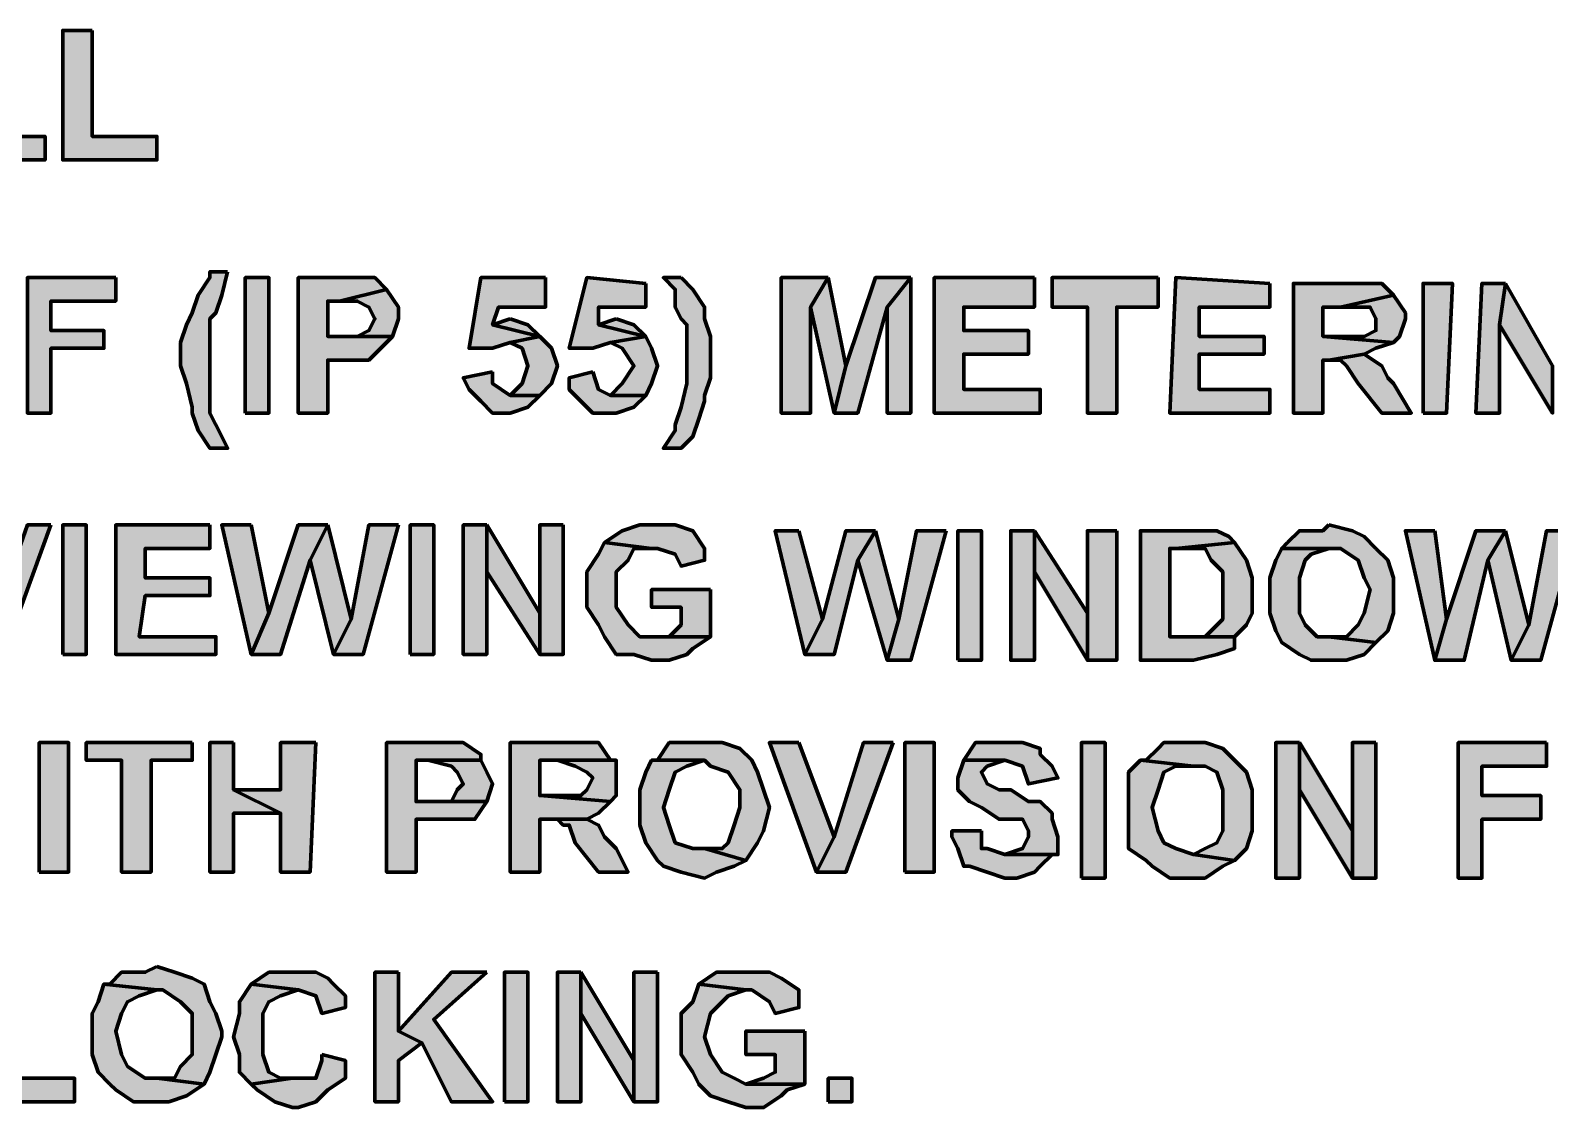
# Model space of a CAD drawing. Header units: inches. Extents: x 16 to 776, y 37 to 575.
# Drawn here: x 296.92 to 339.92, y 161.33 to 191.83 of the extents above; entities that cross this region are included whole.
import ezdxf

# ---------------------------------------------------------------- set-up
doc = ezdxf.new("R2010")
doc.units = ezdxf.units.IN
doc.header["$MEASUREMENT"] = 0
doc.layers.add('H', color=7, linetype='CONTINUOUS', lineweight=100)
doc.layers.add('P', color=250, linetype='CONTINUOUS', lineweight=100)

msp = doc.modelspace()

# ---------------------------------------------------------------- hatches: boundary and pattern name
at = {"layer": 'H', "linetype": 'Continuous'}
for points in [[(295.5, 191.833), (294.667, 191.833), (294.667, 188.167), (297.333, 188.167), (297.333, 188.833), (295.5, 188.833)], [(298.667, 191.833), (297.833, 191.833), (297.833, 188.167), (300.5, 188.167), (300.5, 188.833), (298.667, 188.833)], [(302.5, 185), (302, 185), (302, 184.833), (301.667, 184.333), (301.5, 183.833), (301.333, 183.5), (301.167, 183), (301.167, 182.5), (301.167, 182.333), (301.333, 181.833), (301.5, 181.167), (301.5, 181), (301.667, 180.5), (302, 180), (302.5, 180), (302.333, 180.333), (302.167, 180.667), (302, 181), (302, 181.5), (302, 182), (302, 182.333), (302, 182.5), (302, 183.167), (302, 183.667), (302.167, 183.833), (302.333, 184.333)], [(299.333, 184.833), (296.833, 184.833), (296.833, 181), (297.5, 181), (297.5, 182.833), (299, 182.833), (299, 183.333), (297.5, 183.333), (297.5, 184.167), (299.333, 184.167)], [(303, 181), (303, 184.833), (303.667, 184.833), (303.667, 181)], [(305.667, 184.833), (304.5, 184.833), (304.5, 181), (305.333, 181), (305.333, 182.5), (305.833, 182.5), (306, 182.5), (306.5, 182.5), (306.833, 182.833), (307.167, 183.167), (305.333, 183.167), (305.333, 184.167), (305.667, 184.167), (307, 184.5), (306.667, 184.833), (306.333, 184.833)], [(307, 184.5), (305.667, 184.167), (306.167, 184.167), (306.5, 184), (306.667, 183.667), (306.5, 183.333), (306.167, 183.167), (305.667, 183.167), (305.333, 183.167), (307.167, 183.167), (307.333, 183.667), (307.333, 184)], [(311.5, 184.833), (309.667, 184.833), (309.333, 182.833), (309.833, 182.833), (310, 182.833), (310.5, 183), (311.333, 183.167), (310, 183.5), (310.167, 184), (311.5, 184)], [(314.333, 184.667), (312.667, 184.833), (312.167, 182.833), (312.667, 182.833), (312.833, 182.833), (313.333, 183), (314.333, 183.167), (313, 183.5), (313, 184), (314.333, 184)], [(315.333, 184.833), (314.833, 184.833), (315.167, 184.5), (315.167, 184), (315.333, 183.667), (315.5, 183.5), (315.5, 182.833), (315.5, 182.333), (315.5, 181.833), (315.333, 181.167), (315.167, 180.667), (315.167, 180.5), (314.833, 180), (315.333, 180), (315.667, 180.333), (315.833, 180.833), (316, 181.333), (316, 181.5), (316.167, 182), (316.167, 182.333), (316.167, 182.667), (316.167, 183.167), (316, 183.667), (316, 184), (315.667, 184.5)], [(319.5, 184.833), (318.167, 184.833), (318.167, 181), (319, 181), (319, 184)], [(319.5, 184.833), (319, 184), (319.667, 181), (320, 182.333)], [(321.833, 184.833), (320.833, 184.833), (320, 182.333), (319.667, 181), (320.333, 181), (321.167, 184)], [(321.833, 184.833), (321.167, 184), (321.167, 181), (321.833, 181)], [(325.333, 184.833), (322.5, 184.833), (322.5, 181), (325.5, 181), (325.5, 181.667), (323.333, 181.667), (323.333, 182.667), (325.167, 182.667), (325.167, 183.333), (323.333, 183.333), (323.333, 184), (325.333, 184)], [(328.833, 184.833), (325.833, 184.833), (325.833, 184), (326.833, 184), (326.833, 181), (327.667, 181), (327.667, 184), (328.833, 184)], [(332, 184.667), (329.333, 184.833), (329.167, 181), (332, 181), (332, 181.667), (330, 181.667), (330, 182.667), (331.833, 182.667), (331.833, 183.167), (330, 183.167), (330, 184), (332, 184)], [(334.333, 184.667), (332.667, 184.667), (332.667, 181), (333.5, 181), (333.5, 182.5), (333.667, 182.5), (334.667, 182.667), (335, 182.833), (335.5, 183), (333.5, 183.167), (333.5, 184), (334, 184), (335.5, 184.333), (335.167, 184.667), (334.833, 184.667)], [(336.333, 181), (336.333, 184.667), (337.167, 184.667), (337, 181)], [(338.667, 184.667), (338, 184.667), (337.833, 181), (338.5, 181), (338.5, 183.5)], [(338.667, 184.667), (338.5, 183.5), (340, 181), (340, 182.333)], [(335.5, 184.333), (334, 184), (334.5, 184), (334.833, 184), (335, 183.667), (335, 183.333), (334.667, 183.167), (334.5, 183.167), (334, 183.167), (333.5, 183.167), (335.5, 183), (335.667, 183.167), (335.833, 183.667), (335.833, 183.833)], [(310.5, 183.667), (310, 183.5), (311.333, 183.167), (311, 183.5)], [(313.5, 183.667), (313, 183.5), (314.333, 183.167), (314, 183.5)], [(311.333, 183.167), (310.5, 183), (310.833, 182.833), (311, 182.333), (310.833, 181.833), (310.5, 181.5), (311.333, 181.5), (311.667, 181.833), (311.833, 182.333), (311.667, 182.833)], [(314.333, 183.167), (313.333, 183), (313.667, 182.833), (314, 182.333), (313.667, 181.833), (313.333, 181.5), (314.333, 181.5), (314.5, 181.833), (314.667, 182.333), (314.5, 182.833)], [(334.667, 182.667), (333.667, 182.5), (334, 182.5), (334.167, 182.333), (334.5, 181.833), (335.167, 181), (336, 181), (335.5, 181.833), (335.333, 182), (335.167, 182.333)], [(310, 182.167), (309.167, 182), (309.333, 181.667), (309.667, 181.333), (310, 181), (310.5, 181), (311, 181.167), (311.333, 181.5), (310.5, 181.5), (310, 181.833)], [(312.833, 182.167), (312.167, 182), (312.167, 181.667), (312.5, 181.333), (312.833, 181), (313.333, 181), (313.5, 181), (314, 181.167), (314.333, 181.5), (313.333, 181.5), (313, 181.667)], [(297.5, 177.833), (296.833, 177.833), (295.833, 175), (295.333, 174.167), (296.167, 174.167)], [(297.833, 174.167), (297.833, 177.833), (298.5, 177.833), (298.5, 174.167)], [(302, 177.833), (299.333, 177.833), (299.333, 174.167), (302.167, 174.167), (302.167, 174.667), (300, 174.667), (300.167, 175.833), (302, 175.833), (302, 176.333), (300.167, 176.333), (300.167, 177.167), (302, 177.167)], [(303.167, 177.833), (302.333, 177.833), (303.167, 174.167), (303.667, 175.333)], [(305.333, 177.833), (304.5, 177.833), (303.667, 175.333), (303.167, 174.167), (304, 174.167), (304.833, 176.833)], [(305.333, 177.833), (304.833, 176.833), (305.5, 174.167), (306, 175.167)], [(307.333, 177.833), (306.5, 177.833), (306, 175.167), (305.5, 174.167), (306.333, 174.167)], [(307.667, 174.167), (307.667, 177.833), (308.333, 177.833), (308.333, 174.167)], [(309.833, 177.833), (309.167, 177.833), (309.167, 174.167), (309.833, 174.167), (309.833, 176.5)], [(309.833, 177.833), (309.833, 176.5), (311.333, 174.167), (311.333, 175.333)], [(312, 177.833), (311.333, 177.833), (311.333, 175.333), (311.333, 174.167), (312, 174.167)], [(314.5, 177.833), (314.167, 177.833), (313.667, 177.667), (313.167, 177.333), (314.5, 177.167), (314.667, 177.167), (315.167, 177), (315.333, 176.667), (316, 176.833), (316, 177.167), (315.667, 177.667), (315.167, 177.833)], [(318.667, 177.667), (318, 177.667), (318.833, 174.167), (319.333, 175.167)], [(320.833, 177.667), (320, 177.667), (319.333, 175.167), (318.833, 174.167), (319.667, 174.167), (320.333, 176.833)], [(320.833, 177.667), (320.333, 176.833), (321.167, 174), (321.5, 175.167)], [(322.833, 177.667), (322, 177.667), (321.5, 175.167), (321.167, 174), (321.833, 174)], [(323.167, 174), (323.167, 177.667), (323.833, 177.667), (323.833, 174)], [(325.333, 177.667), (324.667, 177.667), (324.667, 174), (325.333, 174), (325.333, 176.5)], [(325.333, 177.667), (325.333, 176.5), (326.833, 174), (326.833, 175.333)], [(327.667, 177.667), (326.833, 177.667), (326.833, 175.333), (326.833, 174), (327.667, 174)], [(329.833, 177.667), (328.333, 177.667), (328.333, 174), (329.833, 174), (330.5, 174.167), (331, 174.333), (331, 174.667), (329.167, 174.667), (329.167, 177.167), (329.333, 177.167), (331, 177.333), (330.833, 177.5), (330.5, 177.667), (330.167, 177.667)], [(333.667, 177.833), (333.5, 177.667), (333, 177.667), (332.833, 177.667), (332.5, 177.333), (332.333, 177.167), (333.667, 177.167), (334, 177.167), (334.5, 176.833), (334.667, 176.333), (334.833, 176), (334.667, 175.333), (334.5, 175), (334.167, 174.667), (333.667, 174.667), (335, 174.5), (335.333, 174.833), (335.5, 175.333), (335.5, 176), (335.5, 176.333), (335.333, 176.833), (335, 177.167), (334.667, 177.5), (334.333, 177.667)], [(336.667, 177.667), (335.833, 177.667), (336.667, 174), (337, 175.167)], [(338.667, 177.667), (337.833, 177.667), (337, 175.167), (336.667, 174), (337.5, 174), (338.167, 176.833)], [(338.667, 177.667), (338.167, 176.833), (338.833, 174), (339.333, 175)], [(340.667, 177.667), (339.833, 177.667), (339.333, 175), (338.833, 174), (339.667, 174)], [(313.167, 177.333), (313, 177), (312.667, 176.5), (312.667, 176), (312.667, 175.5), (313, 175), (313.167, 174.667), (313.5, 174.167), (314, 174.167), (314.5, 174), (315, 174), (315.5, 174.167), (315.667, 174.333), (316.167, 174.667), (314.5, 174.667), (314.167, 174.667), (313.833, 175), (313.5, 175.5), (313.5, 176), (313.5, 176.5), (313.833, 176.833), (314, 177.167), (314.5, 177.167)], [(331, 177.333), (329.333, 177.167), (329.667, 177.167), (330.167, 177.167), (330.333, 176.833), (330.667, 176.5), (330.667, 176.333), (330.667, 176), (330.667, 175.667), (330.667, 175.167), (330.333, 174.833), (330.167, 174.667), (329.667, 174.667), (329.167, 174.667), (331, 174.667), (331.333, 175), (331.5, 175.333), (331.5, 175.833), (331.5, 176.333), (331.333, 176.833)], [(332.333, 177.167), (332.167, 176.833), (332, 176.333), (332, 175.833), (332, 175.333), (332.167, 174.833), (332.333, 174.5), (332.833, 174.167), (333.167, 174), (333.667, 174), (334.167, 174), (334.667, 174.167), (335, 174.5), (333.667, 174.667), (333.333, 174.667), (333, 175), (332.833, 175.333), (332.833, 176), (332.833, 176.333), (333, 176.833), (333.167, 177), (333.667, 177.167)], [(316.167, 176), (314.5, 176), (314.5, 175.5), (315.333, 175.5), (315.333, 175), (315, 174.667), (314.5, 174.667), (316.167, 174.667)], [(297.167, 168), (297.167, 171.667), (298, 171.667), (298, 168)], [(301.5, 171.667), (298.5, 171.667), (298.5, 171.167), (299.5, 171.167), (299.5, 168), (300.333, 168), (300.333, 171.167), (301.5, 171.167)], [(302.667, 171.667), (302, 171.667), (302, 168), (302.667, 168), (302.667, 169.667), (304, 169.667), (302.667, 170.333)], [(305, 171.667), (304, 171.667), (304, 170.333), (302.667, 170.333), (304, 169.667), (304, 168), (304.833, 168)], [(308.333, 171.667), (307, 171.667), (307, 168), (307.833, 168), (307.833, 169.5), (308.333, 169.5), (308.667, 169.5), (309.167, 169.5), (309.5, 169.5), (309.833, 170), (307.833, 170), (307.833, 171.167), (308.167, 171.167), (309.667, 171.167), (309.667, 171.333), (309.167, 171.667), (308.833, 171.667)], [(312.167, 171.667), (310.5, 171.667), (310.5, 168), (311.333, 168), (311.333, 169.5), (312.667, 169.5), (313, 169.667), (313.333, 170), (311.333, 170.167), (311.333, 171.167), (311.833, 171.167), (313.5, 171.167), (313.333, 171.167), (313, 171.667), (312.667, 171.667)], [(316, 171.667), (315.667, 171.667), (315.167, 171.667), (315, 171.667), (314.667, 171.167), (314.5, 171.167), (316, 171.167), (316.167, 171), (316.667, 170.833), (317, 170.333), (317, 169.833), (316.833, 169.333), (316.667, 168.833), (316.5, 168.667), (316, 168.667), (317.167, 168.333), (317.5, 168.833), (317.667, 169.167), (317.833, 169.833), (317.667, 170.333), (317.5, 170.833), (317.333, 171.167), (317, 171.5), (316.5, 171.667)], [(318.667, 171.667), (317.833, 171.667), (319.167, 168), (319.667, 169)], [(321.333, 171.667), (320.5, 171.667), (319.667, 169), (319.167, 168), (320, 168)], [(321.667, 168), (321.667, 171.667), (322.5, 171.667), (322.5, 168)], [(324.5, 171.667), (324.167, 171.667), (323.833, 171.667), (323.667, 171.667), (323.333, 171.167), (324.5, 171.167), (325, 171), (325.167, 170.5), (326, 170.667), (325.833, 171), (325.5, 171.333), (325.5, 171.5), (325, 171.667)], [(326.667, 167.833), (326.667, 171.667), (327.333, 171.667), (327.333, 167.833)], [(329.833, 171.667), (329.333, 171.667), (329, 171.667), (328.833, 171.5), (328.5, 171.167), (328.333, 171.167), (329.833, 171), (330.167, 171), (330.5, 170.833), (330.667, 170.333), (330.667, 169.833), (330.667, 169.167), (330.5, 168.833), (330.167, 168.667), (329.833, 168.5), (331, 168.333), (331.333, 168.667), (331.5, 169.167), (331.5, 169.833), (331.5, 170.333), (331.333, 170.833), (331, 171.167), (330.667, 171.5), (330.167, 171.667)], [(332.833, 171.667), (332.167, 171.667), (332.167, 167.833), (332.833, 167.833), (332.833, 170.333)], [(332.833, 171.667), (332.833, 170.333), (334.333, 167.833), (334.333, 169.167)], [(335, 171.667), (334.333, 171.667), (334.333, 169.167), (334.333, 167.833), (335, 167.833)], [(339.833, 171.667), (337.333, 171.667), (337.333, 167.833), (338, 167.833), (338, 169.5), (339.667, 169.5), (339.667, 170.167), (338, 170.167), (338, 171), (339.833, 171)], [(309.667, 171.167), (308.167, 171.167), (308.833, 171), (309, 170.833), (309.167, 170.5), (309, 170.333), (308.833, 170), (308.333, 170), (307.833, 170), (309.833, 170), (310, 170.5), (309.833, 170.833)], [(313.5, 171.167), (311.833, 171.167), (312.333, 171), (312.667, 170.833), (312.833, 170.667), (312.667, 170.333), (312.5, 170.167), (312.333, 170.167), (311.833, 170.167), (311.333, 170.167), (313.333, 170), (313.5, 170.167), (313.5, 170.667), (313.5, 170.833)], [(314.5, 171.167), (314.333, 170.833), (314.167, 170.333), (314.167, 169.833), (314.167, 169.333), (314.333, 168.833), (314.667, 168.333), (314.833, 168.167), (315.333, 168), (316, 167.833), (316.333, 168), (316.833, 168.167), (317.167, 168.333), (316, 168.667), (315.667, 168.667), (315.167, 168.833), (315, 169.333), (314.833, 169.833), (315, 170.333), (315.167, 170.833), (315.5, 171), (316, 171.167)], [(323.333, 171.167), (323.167, 170.667), (323.167, 170.333), (323.5, 170), (323.833, 169.833), (324.333, 169.5), (324.5, 169.5), (325, 169.5), (325.167, 169.167), (325.167, 169), (325, 168.667), (324.5, 168.5), (325.833, 168.5), (326, 168.5), (326, 169), (325.833, 169.5), (325.833, 169.667), (325.5, 170), (325.167, 170), (324.667, 170.333), (324.333, 170.333), (324, 170.5), (323.833, 170.833), (324, 171), (324.5, 171.167)], [(328.333, 171.167), (328, 170.833), (328, 170.333), (328, 169.833), (328, 169.167), (328, 168.667), (328.5, 168.333), (328.667, 168.167), (329.167, 167.833), (329.833, 167.833), (330.167, 167.833), (330.667, 168.167), (331, 168.333), (329.833, 168.5), (329.333, 168.667), (329, 168.833), (328.833, 169.167), (328.667, 169.833), (328.833, 170.333), (329, 170.833), (329.333, 171), (329.833, 171)], [(312.667, 169.5), (311.333, 169.5), (311.833, 169.5), (312, 169.333), (312.167, 169.333), (312.333, 168.833), (313, 168), (313.833, 168), (313.5, 168.667), (313.167, 169), (313, 169.333)], [(323.833, 169.167), (323, 169.167), (323, 169), (323.167, 168.667), (323.333, 168.167), (323.5, 168.167), (324, 168), (324.5, 167.833), (324.833, 167.833), (325.333, 168), (325.5, 168.167), (325.833, 168.5), (324.5, 168.5), (324, 168.667), (323.833, 168.667)], [(296.333, 165.167), (295.667, 165.167), (295.667, 161.5), (298.167, 161.5), (298.167, 162.167), (296.333, 162.167)], [(300.5, 165.333), (300.167, 165.167), (299.667, 165.167), (299.5, 165.167), (299.167, 164.833), (299, 164.833), (300.5, 164.667), (300.667, 164.667), (301.167, 164.333), (301.5, 164), (301.5, 163.5), (301.5, 162.833), (301.167, 162.5), (301, 162.167), (300.5, 162.167), (301.833, 162), (302, 162.333), (302.167, 162.833), (302.333, 163.333), (302.333, 163.5), (302.167, 164), (302, 164.333), (301.833, 164.833), (301.5, 165), (301, 165.167)], [(304.5, 165.167), (304, 165.167), (303.667, 165.167), (303.167, 164.833), (304.5, 164.667), (305, 164.5), (305.167, 164), (305.833, 164.167), (305.833, 164.5), (305.5, 164.833), (305.333, 165), (305, 165.167)], [(307.333, 165.167), (306.667, 165.167), (306.667, 161.5), (307.333, 161.5), (307.333, 162.667), (308, 163.167), (307.333, 163.5)], [(309.833, 165.167), (308.833, 165.167), (307.333, 163.5), (308, 163.167), (308.833, 161.5), (310, 161.5), (308.333, 163.833)], [(310.333, 161.5), (310.333, 165.167), (311, 165.167), (311, 161.5)], [(312.5, 165.167), (311.833, 165.167), (311.833, 161.5), (312.5, 161.5), (312.5, 164)], [(312.5, 165.167), (312.5, 164), (314, 161.5), (314, 162.667)], [(314.667, 165.167), (314, 165.167), (314, 162.667), (314, 161.5), (314.667, 161.5)], [(317.167, 165.167), (316.833, 165.167), (316.333, 165.167), (315.833, 164.833), (317.167, 164.667), (317.333, 164.667), (317.833, 164.333), (318, 164), (318.667, 164.167), (318.667, 164.667), (318.167, 165), (317.833, 165.167)], [(299, 164.833), (298.833, 164.333), (298.667, 164), (298.667, 163.333), (298.667, 162.833), (298.833, 162.333), (299.167, 162), (299.333, 161.833), (299.833, 161.5), (300.5, 161.5), (300.833, 161.5), (301.333, 161.667), (301.833, 162), (300.5, 162.167), (300.167, 162.167), (299.667, 162.5), (299.5, 162.833), (299.333, 163.5), (299.5, 164), (299.667, 164.333), (300, 164.5), (300.5, 164.667)], [(303.167, 164.833), (302.833, 164.333), (302.833, 164), (302.667, 163.333), (302.833, 162.833), (302.833, 162.333), (303.167, 162), (304.333, 162.167), (304, 162.167), (303.667, 162.333), (303.5, 162.833), (303.5, 163.5), (303.5, 164), (303.667, 164.333), (304, 164.5), (304.5, 164.667)], [(315.833, 164.833), (315.667, 164.333), (315.333, 164), (315.333, 163.333), (315.333, 162.833), (315.667, 162.333), (315.833, 162), (316.167, 161.667), (316.667, 161.5), (317.167, 161.333), (317.667, 161.333), (318.167, 161.667), (318.333, 161.833), (318.833, 162), (317.167, 162), (316.833, 162.167), (316.5, 162.333), (316.167, 162.833), (316, 163.333), (316.167, 164), (316.5, 164.333), (316.667, 164.5), (317.167, 164.667)], [(318.833, 163.5), (317.167, 163.5), (317.167, 162.833), (318, 162.833), (318, 162.333), (317.667, 162.167), (317.167, 162), (318.833, 162)], [(305.167, 162.833), (305.167, 162.667), (305, 162.167), (304.833, 162.167), (304.333, 162.167), (303.167, 162), (303.333, 161.833), (303.833, 161.5), (304.333, 161.333), (304.5, 161.333), (305, 161.5), (305.333, 161.833), (305.833, 162.167), (305.833, 162.667)], [(319.5, 161.5), (319.5, 162.167), (320.167, 162.167), (320.167, 161.5)]]:
    msp.add_hatch(color=0, dxfattribs=at).paths.add_polyline_path(points)

# ---------------------------------------------------------------- linework, layer by layer
at = {"layer": 'P', "color": 0, "linetype": 'Continuous'}
for points in [[(295.5, 191.833), (294.667, 191.833), (294.667, 188.167), (297.333, 188.167), (297.333, 188.833), (295.5, 188.833), (295.5, 191.833)], [(298.667, 191.833), (297.833, 191.833), (297.833, 188.167), (300.5, 188.167), (300.5, 188.833), (298.667, 188.833), (298.667, 191.833)], [(302.5, 185), (302, 185), (302, 184.833), (301.667, 184.333), (301.5, 183.833), (301.333, 183.5), (301.167, 183), (301.167, 182.5), (301.167, 182.333), (301.333, 181.833), (301.5, 181.167), (301.5, 181), (301.667, 180.5), (302, 180), (302.5, 180), (302.333, 180.333), (302.167, 180.667), (302, 181), (302, 181.5), (302, 182), (302, 182.333), (302, 182.5), (302, 183.167), (302, 183.667), (302.167, 183.833), (302.333, 184.333), (302.5, 185)], [(299.333, 184.833), (296.833, 184.833), (296.833, 181), (297.5, 181), (297.5, 182.833), (299, 182.833), (299, 183.333), (297.5, 183.333), (297.5, 184.167), (299.333, 184.167), (299.333, 184.833)], [(303, 181), (303, 184.833), (303.667, 184.833), (303.667, 181), (303, 181)], [(305.667, 184.833), (304.5, 184.833), (304.5, 181), (305.333, 181), (305.333, 182.5), (305.833, 182.5), (306, 182.5), (306.5, 182.5), (306.833, 182.833), (307.167, 183.167), (305.333, 183.167), (305.333, 184.167), (305.667, 184.167), (307, 184.5), (307, 184.5), (306.667, 184.833), (306.333, 184.833), (305.667, 184.833)], [(307, 184.5), (305.667, 184.167), (305.667, 184.167), (306.167, 184.167), (306.5, 184), (306.667, 183.667), (306.5, 183.333), (306.167, 183.167), (306.167, 183.167), (305.667, 183.167), (305.333, 183.167), (307.167, 183.167), (307.167, 183.167), (307.333, 183.667), (307.333, 184), (307, 184.5)], [(311.5, 184.833), (309.667, 184.833), (309.333, 182.833), (309.833, 182.833), (310, 182.833), (310.5, 183), (311.333, 183.167), (310, 183.5), (310.167, 184), (311.5, 184), (311.5, 184.833)], [(314.333, 184.667), (312.667, 184.833), (312.167, 182.833), (312.667, 182.833), (312.833, 182.833), (313.333, 183), (314.333, 183.167), (313, 183.5), (313, 184), (314.333, 184), (314.333, 184.667)], [(315.333, 184.833), (314.833, 184.833), (315.167, 184.5), (315.167, 184), (315.333, 183.667), (315.5, 183.5), (315.5, 182.833), (315.5, 182.333), (315.5, 182.333), (315.5, 181.833), (315.5, 181.833), (315.333, 181.167), (315.333, 181.167), (315.167, 180.667), (315.167, 180.5), (314.833, 180), (315.333, 180), (315.667, 180.333), (315.833, 180.833), (316, 181.333), (316, 181.5), (316.167, 182), (316.167, 182.333), (316.167, 182.667), (316.167, 183.167), (316, 183.667), (316, 184), (315.667, 184.5), (315.333, 184.833)], [(319.5, 184.833), (318.167, 184.833), (318.167, 181), (319, 181), (319, 184), (319.5, 184.833)], [(319.5, 184.833), (319, 184), (319.667, 181), (320, 182.333), (319.5, 184.833)], [(321.833, 184.833), (320.833, 184.833), (320, 182.333), (319.667, 181), (320.333, 181), (321.167, 184), (321.833, 184.833)], [(321.833, 184.833), (321.167, 184), (321.167, 181), (321.833, 181), (321.833, 184.833)], [(325.333, 184.833), (322.5, 184.833), (322.5, 181), (325.5, 181), (325.5, 181.667), (323.333, 181.667), (323.333, 182.667), (325.167, 182.667), (325.167, 183.333), (323.333, 183.333), (323.333, 184), (325.333, 184), (325.333, 184.833)], [(328.833, 184.833), (325.833, 184.833), (325.833, 184), (326.833, 184), (326.833, 181), (327.667, 181), (327.667, 184), (328.833, 184), (328.833, 184.833)], [(332, 184.667), (329.333, 184.833), (329.167, 181), (332, 181), (332, 181.667), (330, 181.667), (330, 182.667), (331.833, 182.667), (331.833, 183.167), (330, 183.167), (330, 184), (332, 184), (332, 184.667)], [(334.333, 184.667), (332.667, 184.667), (332.667, 181), (333.5, 181), (333.5, 182.5), (333.667, 182.5), (334.667, 182.667), (335, 182.833), (335.5, 183), (333.5, 183.167), (333.5, 184), (334, 184), (335.5, 184.333), (335.5, 184.333), (335.167, 184.667), (334.833, 184.667), (334.333, 184.667)], [(336.333, 181), (336.333, 184.667), (337.167, 184.667), (337, 181), (336.333, 181)], [(338.667, 184.667), (338, 184.667), (337.833, 181), (338.5, 181), (338.5, 183.5), (338.667, 184.667)], [(338.667, 184.667), (338.5, 183.5), (340, 181), (340, 182.333), (338.667, 184.667)], [(335.5, 184.333), (334, 184), (334, 184), (334.5, 184), (334.833, 184), (335, 183.667), (335, 183.333), (334.667, 183.167), (334.5, 183.167), (334, 183.167), (333.5, 183.167), (335.5, 183), (335.667, 183.167), (335.833, 183.667), (335.833, 183.833), (335.5, 184.333)], [(310.5, 183.667), (310, 183.5), (311.333, 183.167), (311, 183.5), (310.5, 183.667)], [(313.5, 183.667), (313, 183.5), (314.333, 183.167), (314, 183.5), (313.5, 183.667)], [(311.333, 183.167), (310.5, 183), (310.833, 182.833), (310.833, 182.833), (311, 182.333), (311, 182.333), (310.833, 181.833), (310.5, 181.5), (311.333, 181.5), (311.667, 181.833), (311.833, 182.333), (311.667, 182.833), (311.333, 183.167)], [(314.333, 183.167), (313.333, 183), (313.667, 182.833), (313.667, 182.833), (314, 182.333), (314, 182.333), (313.667, 181.833), (313.333, 181.5), (314.333, 181.5), (314.5, 181.833), (314.667, 182.333), (314.5, 182.833), (314.333, 183.167)], [(334.667, 182.667), (333.667, 182.5), (334, 182.5), (334.167, 182.333), (334.167, 182.333), (334.5, 181.833), (335.167, 181), (336, 181), (335.5, 181.833), (335.333, 182), (335.167, 182.333), (334.667, 182.667)], [(310, 182.167), (309.167, 182), (309.333, 181.667), (309.667, 181.333), (310, 181), (310.5, 181), (310.5, 181), (311, 181.167), (311.333, 181.5), (310.5, 181.5), (310, 181.833), (310, 182.167)], [(312.833, 182.167), (312.167, 182), (312.167, 181.667), (312.5, 181.333), (312.833, 181), (313.333, 181), (313.5, 181), (314, 181.167), (314.333, 181.5), (313.333, 181.5), (313, 181.667), (312.833, 182.167)], [(297.5, 177.833), (296.833, 177.833), (295.833, 175), (295.333, 174.167), (296.167, 174.167), (297.5, 177.833)], [(297.833, 174.167), (297.833, 177.833), (298.5, 177.833), (298.5, 174.167), (297.833, 174.167)], [(302, 177.833), (299.333, 177.833), (299.333, 174.167), (302.167, 174.167), (302.167, 174.667), (300, 174.667), (300.167, 175.833), (302, 175.833), (302, 176.333), (300.167, 176.333), (300.167, 177.167), (302, 177.167), (302, 177.833)], [(303.167, 177.833), (302.333, 177.833), (303.167, 174.167), (303.667, 175.333), (303.167, 177.833)], [(305.333, 177.833), (304.5, 177.833), (303.667, 175.333), (303.167, 174.167), (304, 174.167), (304.833, 176.833), (305.333, 177.833)], [(305.333, 177.833), (304.833, 176.833), (305.5, 174.167), (306, 175.167), (305.333, 177.833)], [(307.333, 177.833), (306.5, 177.833), (306, 175.167), (305.5, 174.167), (306.333, 174.167), (307.333, 177.833)], [(307.667, 174.167), (307.667, 177.833), (308.333, 177.833), (308.333, 174.167), (307.667, 174.167)], [(309.833, 177.833), (309.167, 177.833), (309.167, 174.167), (309.833, 174.167), (309.833, 176.5), (309.833, 177.833)], [(309.833, 177.833), (309.833, 176.5), (311.333, 174.167), (311.333, 175.333), (309.833, 177.833)], [(312, 177.833), (311.333, 177.833), (311.333, 175.333), (311.333, 174.167), (312, 174.167), (312, 177.833)], [(314.5, 177.833), (314.167, 177.833), (313.667, 177.667), (313.167, 177.333), (314.5, 177.167), (314.667, 177.167), (315.167, 177), (315.167, 177), (315.333, 176.667), (316, 176.833), (316, 177.167), (315.667, 177.667), (315.667, 177.667), (315.167, 177.833), (314.5, 177.833)], [(318.667, 177.667), (318, 177.667), (318.833, 174.167), (319.333, 175.167), (318.667, 177.667)], [(320.833, 177.667), (320, 177.667), (319.333, 175.167), (318.833, 174.167), (319.667, 174.167), (320.333, 176.833), (320.833, 177.667)], [(320.833, 177.667), (320.333, 176.833), (321.167, 174), (321.5, 175.167), (320.833, 177.667)], [(322.833, 177.667), (322, 177.667), (321.5, 175.167), (321.167, 174), (321.833, 174), (322.833, 177.667)], [(323.167, 174), (323.167, 177.667), (323.833, 177.667), (323.833, 174), (323.167, 174)], [(325.333, 177.667), (324.667, 177.667), (324.667, 174), (325.333, 174), (325.333, 176.5), (325.333, 177.667)], [(325.333, 177.667), (325.333, 176.5), (326.833, 174), (326.833, 175.333), (325.333, 177.667)], [(327.667, 177.667), (326.833, 177.667), (326.833, 175.333), (326.833, 174), (327.667, 174), (327.667, 177.667)], [(329.833, 177.667), (328.333, 177.667), (328.333, 174), (329.833, 174), (329.833, 174), (330.5, 174.167), (330.5, 174.167), (331, 174.333), (331, 174.667), (329.167, 174.667), (329.167, 177.167), (329.333, 177.167), (331, 177.333), (330.833, 177.5), (330.5, 177.667), (330.167, 177.667), (329.833, 177.667)], [(333.667, 177.833), (333.5, 177.667), (333, 177.667), (332.833, 177.667), (332.5, 177.333), (332.333, 177.167), (333.667, 177.167), (334, 177.167), (334.5, 176.833), (334.667, 176.333), (334.833, 176), (334.833, 176), (334.667, 175.333), (334.5, 175), (334.167, 174.667), (333.667, 174.667), (335, 174.5), (335.333, 174.833), (335.5, 175.333), (335.5, 176), (335.5, 176), (335.5, 176.333), (335.333, 176.833), (335, 177.167), (334.667, 177.5), (334.333, 177.667), (333.667, 177.833)], [(336.667, 177.667), (335.833, 177.667), (336.667, 174), (337, 175.167), (336.667, 177.667)], [(338.667, 177.667), (337.833, 177.667), (337, 175.167), (336.667, 174), (337.5, 174), (338.167, 176.833), (338.667, 177.667)], [(338.667, 177.667), (338.167, 176.833), (338.833, 174), (339.333, 175), (338.667, 177.667)], [(340.667, 177.667), (339.833, 177.667), (339.333, 175), (338.833, 174), (339.667, 174), (340.667, 177.667)], [(313.167, 177.333), (313, 177), (313, 177), (312.667, 176.5), (312.667, 176), (312.667, 175.5), (313, 175), (313.167, 174.667), (313.5, 174.167), (313.5, 174.167), (314, 174.167), (314.5, 174), (315, 174), (315.5, 174.167), (315.667, 174.333), (316.167, 174.667), (314.5, 174.667), (314.167, 174.667), (313.833, 175), (313.833, 175), (313.5, 175.5), (313.5, 176), (313.5, 176.5), (313.833, 176.833), (314, 177.167), (314.5, 177.167), (313.167, 177.333)], [(331, 177.333), (329.333, 177.167), (329.667, 177.167), (330.167, 177.167), (330.333, 176.833), (330.667, 176.5), (330.667, 176.333), (330.667, 176), (330.667, 175.667), (330.667, 175.167), (330.333, 174.833), (330.167, 174.667), (329.667, 174.667), (329.167, 174.667), (331, 174.667), (331.333, 175), (331.5, 175.333), (331.5, 175.833), (331.5, 176.333), (331.333, 176.833), (331.333, 176.833), (331, 177.333)], [(332.333, 177.167), (332.167, 176.833), (332, 176.333), (332, 175.833), (332, 175.333), (332.167, 174.833), (332.333, 174.5), (332.833, 174.167), (333.167, 174), (333.667, 174), (334.167, 174), (334.667, 174.167), (335, 174.5), (335, 174.5), (333.667, 174.667), (333.333, 174.667), (333, 175), (333, 175), (332.833, 175.333), (332.833, 176), (332.833, 176), (332.833, 176.333), (333, 176.833), (333.167, 177), (333.667, 177.167), (332.333, 177.167)], [(316.167, 176), (314.5, 176), (314.5, 175.5), (315.333, 175.5), (315.333, 175), (315, 174.667), (314.5, 174.667), (316.167, 174.667), (316.167, 176)], [(297.167, 168), (297.167, 171.667), (298, 171.667), (298, 168), (297.167, 168)], [(301.5, 171.667), (298.5, 171.667), (298.5, 171.167), (299.5, 171.167), (299.5, 168), (300.333, 168), (300.333, 171.167), (301.5, 171.167), (301.5, 171.667)], [(302.667, 171.667), (302, 171.667), (302, 168), (302.667, 168), (302.667, 169.667), (304, 169.667), (302.667, 170.333), (302.667, 171.667)], [(305, 171.667), (304, 171.667), (304, 170.333), (302.667, 170.333), (304, 169.667), (304, 168), (304.833, 168), (305, 171.667)], [(308.333, 171.667), (307, 171.667), (307, 168), (307.833, 168), (307.833, 169.5), (308.333, 169.5), (308.667, 169.5), (309.167, 169.5), (309.5, 169.5), (309.833, 170), (307.833, 170), (307.833, 171.167), (308.167, 171.167), (309.667, 171.167), (309.667, 171.333), (309.167, 171.667), (308.833, 171.667), (308.333, 171.667)], [(312.167, 171.667), (310.5, 171.667), (310.5, 168), (311.333, 168), (311.333, 169.5), (311.333, 169.5), (312.667, 169.5), (313, 169.667), (313.333, 170), (311.333, 170.167), (311.333, 171.167), (311.833, 171.167), (313.5, 171.167), (313.333, 171.167), (313, 171.667), (312.667, 171.667), (312.167, 171.667)], [(316, 171.667), (315.667, 171.667), (315.167, 171.667), (315, 171.667), (314.667, 171.167), (314.5, 171.167), (316, 171.167), (316.167, 171), (316.667, 170.833), (317, 170.333), (317, 169.833), (317, 169.833), (316.833, 169.333), (316.667, 168.833), (316.5, 168.667), (316, 168.667), (317.167, 168.333), (317.5, 168.833), (317.667, 169.167), (317.833, 169.833), (317.833, 169.833), (317.667, 170.333), (317.5, 170.833), (317.333, 171.167), (317, 171.5), (316.5, 171.667), (316, 171.667)], [(318.667, 171.667), (317.833, 171.667), (319.167, 168), (319.667, 169), (318.667, 171.667)], [(321.333, 171.667), (320.5, 171.667), (319.667, 169), (319.167, 168), (320, 168), (321.333, 171.667)], [(321.667, 168), (321.667, 171.667), (322.5, 171.667), (322.5, 168), (321.667, 168)], [(324.5, 171.667), (324.167, 171.667), (323.833, 171.667), (323.667, 171.667), (323.333, 171.167), (323.333, 171.167), (324.5, 171.167), (325, 171), (325.167, 170.5), (326, 170.667), (325.833, 171), (325.5, 171.333), (325.5, 171.5), (325, 171.667), (324.5, 171.667)], [(326.667, 167.833), (326.667, 171.667), (327.333, 171.667), (327.333, 167.833), (326.667, 167.833)], [(329.833, 171.667), (329.333, 171.667), (329, 171.667), (328.833, 171.5), (328.5, 171.167), (328.333, 171.167), (329.833, 171), (330.167, 171), (330.5, 170.833), (330.667, 170.333), (330.667, 169.833), (330.667, 169.833), (330.667, 169.167), (330.5, 168.833), (330.167, 168.667), (329.833, 168.5), (331, 168.333), (331.333, 168.667), (331.5, 169.167), (331.5, 169.833), (331.5, 169.833), (331.5, 170.333), (331.333, 170.833), (331, 171.167), (330.667, 171.5), (330.167, 171.667), (329.833, 171.667)], [(332.833, 171.667), (332.167, 171.667), (332.167, 167.833), (332.833, 167.833), (332.833, 170.333), (332.833, 171.667)], [(332.833, 171.667), (332.833, 170.333), (334.333, 167.833), (334.333, 169.167), (332.833, 171.667)], [(335, 171.667), (334.333, 171.667), (334.333, 169.167), (334.333, 167.833), (335, 167.833), (335, 171.667)], [(339.833, 171.667), (337.333, 171.667), (337.333, 167.833), (338, 167.833), (338, 169.5), (339.667, 169.5), (339.667, 170.167), (338, 170.167), (338, 171), (339.833, 171), (339.833, 171.667)], [(309.667, 171.167), (308.167, 171.167), (308.167, 171.167), (308.833, 171), (309, 170.833), (309.167, 170.5), (309, 170.333), (308.833, 170), (308.833, 170), (308.333, 170), (307.833, 170), (309.833, 170), (309.833, 170), (310, 170.5), (309.833, 170.833), (309.667, 171.167)], [(313.5, 171.167), (311.833, 171.167), (311.833, 171.167), (312.333, 171), (312.667, 170.833), (312.833, 170.667), (312.667, 170.333), (312.5, 170.167), (312.333, 170.167), (311.833, 170.167), (311.333, 170.167), (313.333, 170), (313.5, 170.167), (313.5, 170.667), (313.5, 170.833), (313.5, 171.167)], [(314.5, 171.167), (314.333, 170.833), (314.167, 170.333), (314.167, 169.833), (314.167, 169.333), (314.333, 168.833), (314.667, 168.333), (314.833, 168.167), (315.333, 168), (316, 167.833), (316.333, 168), (316.833, 168.167), (317.167, 168.333), (317.167, 168.333), (316, 168.667), (315.667, 168.667), (315.167, 168.833), (315.167, 168.833), (315, 169.333), (314.833, 169.833), (314.833, 169.833), (315, 170.333), (315.167, 170.833), (315.5, 171), (316, 171.167), (314.5, 171.167)], [(323.333, 171.167), (323.167, 170.667), (323.167, 170.333), (323.5, 170), (323.833, 169.833), (324.333, 169.5), (324.5, 169.5), (325, 169.5), (325.167, 169.167), (325.167, 169), (325, 168.667), (325, 168.667), (324.5, 168.5), (325.833, 168.5), (326, 168.5), (326, 169), (326, 169), (325.833, 169.5), (325.833, 169.667), (325.5, 170), (325.167, 170), (324.667, 170.333), (324.333, 170.333), (324, 170.5), (323.833, 170.833), (324, 171), (324, 171), (324.5, 171.167), (323.333, 171.167)], [(328.333, 171.167), (328, 170.833), (328, 170.333), (328, 169.833), (328, 169.167), (328, 168.667), (328.5, 168.333), (328.667, 168.167), (329.167, 167.833), (329.833, 167.833), (330.167, 167.833), (330.667, 168.167), (331, 168.333), (331, 168.333), (329.833, 168.5), (329.333, 168.667), (329, 168.833), (329, 168.833), (328.833, 169.167), (328.667, 169.833), (328.667, 169.833), (328.833, 170.333), (329, 170.833), (329.333, 171), (329.833, 171), (328.333, 171.167)], [(312.667, 169.5), (311.333, 169.5), (311.833, 169.5), (312, 169.333), (312.167, 169.333), (312.333, 168.833), (313, 168), (313.833, 168), (313.5, 168.667), (313.167, 169), (313, 169.333), (312.667, 169.5)], [(323.833, 169.167), (323, 169.167), (323, 169), (323.167, 168.667), (323.333, 168.167), (323.5, 168.167), (324, 168), (324.5, 167.833), (324.833, 167.833), (325.333, 168), (325.5, 168.167), (325.833, 168.5), (324.5, 168.5), (324.5, 168.5), (324, 168.667), (323.833, 168.667), (323.833, 169.167)], [(296.333, 165.167), (295.667, 165.167), (295.667, 161.5), (298.167, 161.5), (298.167, 162.167), (296.333, 162.167), (296.333, 165.167)], [(300.5, 165.333), (300.167, 165.167), (299.667, 165.167), (299.5, 165.167), (299.167, 164.833), (299, 164.833), (300.5, 164.667), (300.667, 164.667), (301.167, 164.333), (301.5, 164), (301.5, 163.5), (301.5, 163.5), (301.5, 162.833), (301.167, 162.5), (301, 162.167), (300.5, 162.167), (301.833, 162), (302, 162.333), (302.167, 162.833), (302.333, 163.333), (302.333, 163.5), (302.167, 164), (302, 164.333), (301.833, 164.833), (301.5, 165), (301, 165.167), (300.5, 165.333)], [(304.5, 165.167), (304, 165.167), (303.667, 165.167), (303.167, 164.833), (303.167, 164.833), (304.5, 164.667), (304.5, 164.667), (305, 164.5), (305, 164.5), (305.167, 164), (305.833, 164.167), (305.833, 164.5), (305.5, 164.833), (305.333, 165), (305, 165.167), (304.5, 165.167)], [(307.333, 165.167), (306.667, 165.167), (306.667, 161.5), (307.333, 161.5), (307.333, 162.667), (308, 163.167), (307.333, 163.5), (307.333, 165.167)], [(309.833, 165.167), (308.833, 165.167), (307.333, 163.5), (308, 163.167), (308.833, 161.5), (310, 161.5), (308.333, 163.833), (309.833, 165.167)], [(310.333, 161.5), (310.333, 165.167), (311, 165.167), (311, 161.5), (310.333, 161.5)], [(312.5, 165.167), (311.833, 165.167), (311.833, 161.5), (312.5, 161.5), (312.5, 164), (312.5, 165.167)], [(312.5, 165.167), (312.5, 164), (314, 161.5), (314, 162.667), (312.5, 165.167)], [(314.667, 165.167), (314, 165.167), (314, 162.667), (314, 161.5), (314.667, 161.5), (314.667, 165.167)], [(317.167, 165.167), (316.833, 165.167), (316.333, 165.167), (315.833, 164.833), (317.167, 164.667), (317.333, 164.667), (317.833, 164.333), (317.833, 164.333), (318, 164), (318.667, 164.167), (318.667, 164.667), (318.167, 165), (318.167, 165), (317.833, 165.167), (317.167, 165.167)], [(299, 164.833), (298.833, 164.333), (298.667, 164), (298.667, 163.333), (298.667, 162.833), (298.833, 162.333), (299.167, 162), (299.333, 161.833), (299.833, 161.5), (300.5, 161.5), (300.833, 161.5), (301.333, 161.667), (301.833, 162), (301.833, 162), (300.5, 162.167), (300.167, 162.167), (299.667, 162.5), (299.667, 162.5), (299.5, 162.833), (299.333, 163.5), (299.333, 163.5), (299.5, 164), (299.667, 164.333), (300, 164.5), (300.5, 164.667), (299, 164.833)], [(303.167, 164.833), (302.833, 164.333), (302.833, 164), (302.667, 163.333), (302.833, 162.833), (302.833, 162.333), (303.167, 162), (304.333, 162.167), (304, 162.167), (303.667, 162.333), (303.667, 162.333), (303.5, 162.833), (303.5, 163.5), (303.5, 164), (303.667, 164.333), (304, 164.5), (304.5, 164.667), (303.167, 164.833)], [(315.833, 164.833), (315.667, 164.333), (315.667, 164.333), (315.333, 164), (315.333, 163.333), (315.333, 162.833), (315.667, 162.333), (315.833, 162), (316.167, 161.667), (316.167, 161.667), (316.667, 161.5), (317.167, 161.333), (317.667, 161.333), (318.167, 161.667), (318.333, 161.833), (318.833, 162), (317.167, 162), (316.833, 162.167), (316.5, 162.333), (316.5, 162.333), (316.167, 162.833), (316, 163.333), (316.167, 164), (316.5, 164.333), (316.667, 164.5), (317.167, 164.667), (315.833, 164.833)], [(318.833, 163.5), (317.167, 163.5), (317.167, 162.833), (318, 162.833), (318, 162.333), (317.667, 162.167), (317.167, 162), (318.833, 162), (318.833, 163.5)], [(305.167, 162.833), (305.167, 162.667), (305, 162.167), (304.833, 162.167), (304.333, 162.167), (303.167, 162), (303.333, 161.833), (303.833, 161.5), (304.333, 161.333), (304.5, 161.333), (305, 161.5), (305.333, 161.833), (305.333, 161.833), (305.833, 162.167), (305.833, 162.667), (305.167, 162.833)], [(319.5, 161.5), (319.5, 162.167), (320.167, 162.167), (320.167, 161.5), (319.5, 161.5)]]:
    msp.add_lwpolyline(points, dxfattribs=at)

doc.saveas('drawing.dxf')
